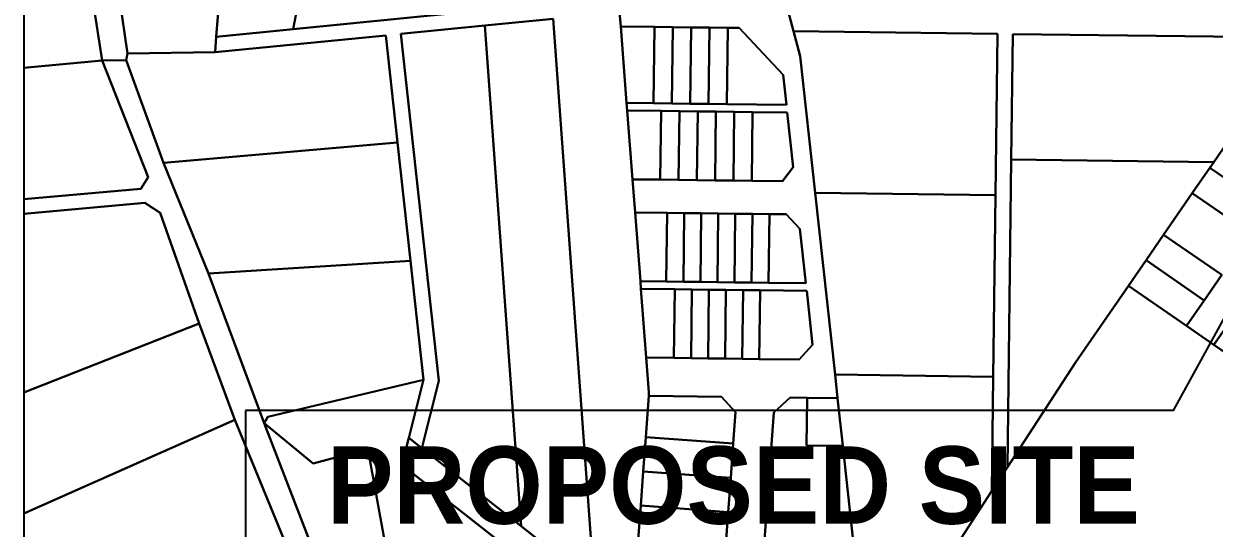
# Model space of a CAD drawing. Header units: inches. Extents: x 3562 to 70198, y -55726 to -1193.
# Drawn here: x 56198 to 60876, y -7153 to -5171 of the extents above; entities that cross this region are included whole.
import ezdxf

# ---------------------------------------------------------------- set-up
doc = ezdxf.new("R2010")
doc.units = ezdxf.units.IN
doc.header["$MEASUREMENT"] = 0
doc.layers.add('Locality Plan', color=7, linetype='Continuous')

# ---------------------------------------------------------------- blocks, each defined once
blk = doc.blocks.new('PD_912705')
at = {"layer": 'Locality Plan', "color": 7}
for p, q in [((59223, -5199.9), (58679.3, -3146.8)), ((58679.3, -3146.8), (59223, -5199.9)), ((57527.4, -3724.8), (57256.7, -5191.7)), ((57256.7, -5191.7), (57527.4, -3724.8)), ((56443.1, -4147.2), (56604.7, -5288.1)), ((56604.7, -5288.1), (56443.1, -4147.2)), ((57026.5, -4256.5), (56954.1, -5221.4)), ((56954.1, -5221.4), (57026.5, -4256.5)), ((56427.7, -4814.2), (56504.9, -5314.6)), ((56504.9, -5314.6), (56427.7, -4814.2)), ((57915.6, -5127), (57256.7, -5191.7)), ((57256.7, -5191.7), (57915.6, -5127)), ((58539, -5126.1), (58543.3, -5181.5)), ((58543.3, -5181.5), (58539, -5126.1)), ((57256.7, -5191.7), (56954.1, -5221.4)), ((56954.1, -5221.4), (57256.7, -5191.7)), ((57679.7, -5210.4), (58009.5, -5178)), ((58009.5, -5178), (57679.7, -5210.4)), ((58009.5, -5178), (58277.5, -5151.7)), ((58277.5, -5151.7), (58009.5, -5178)), ((58151.9, -7144.7), (58009.5, -5178)), ((58009.5, -5178), (58151.9, -7144.7)), ((58277.5, -5151.7), (58439.2, -7370.3)), ((58439.2, -7370.3), (58277.5, -5151.7)), ((58543.3, -5181.5), (58566.6, -5481.8)), ((58566.6, -5481.8), (58543.3, -5181.5)), ((58543.3, -5181.5), (58676.3, -5183.1)), ((58676.3, -5183.1), (58543.3, -5181.5)), ((58672.5, -5483.1), (58676.3, -5183.1)), ((58676.3, -5183.1), (58672.5, -5483.1)), ((58676.3, -5183.1), (58748.3, -5184)), ((58748.3, -5184), (58676.3, -5183.1)), ((58744.5, -5484), (58748.3, -5184)), ((58748.3, -5184), (58744.5, -5484)), ((58748.3, -5184), (58820.3, -5184.9)), ((58820.3, -5184.9), (58748.3, -5184)), ((58816.5, -5484.9), (58820.3, -5184.9)), ((58820.3, -5184.9), (58816.5, -5484.9)), ((58820.3, -5184.9), (58892.3, -5185.8)), ((58892.3, -5185.8), (58820.3, -5184.9)), ((58888.5, -5485.8), (58892.3, -5185.8)), ((58892.3, -5185.8), (58888.5, -5485.8)), ((58892.3, -5185.8), (58964.3, -5186.7)), ((58964.3, -5186.7), (58892.3, -5185.8)), ((58960.5, -5486.7), (58964.3, -5186.7)), ((58964.3, -5186.7), (58960.5, -5486.7)), ((58964.3, -5186.7), (59009.2, -5187.3)), ((59009.2, -5187.3), (58964.3, -5186.7)), ((59009.2, -5187.3), (59181.3, -5371)), ((59181.3, -5371), (59009.2, -5187.3)), ((57620, -5216.3), (56949.6, -5282.1)), ((56949.6, -5282.1), (57620, -5216.3)), ((56954.1, -5221.4), (56949.6, -5282.1)), ((56949.6, -5282.1), (56954.1, -5221.4)), ((57666.1, -5637.7), (57620, -5216.3)), ((57620, -5216.3), (57666.1, -5637.7)), ((57829, -6574.3), (57679.7, -5210.4)), ((57679.7, -5210.4), (57829, -6574.3)), ((60024.4, -5210.2), (59223, -5199.9)), ((59223, -5199.9), (60024.4, -5210.2)), ((59248.9, -5297.5), (59223, -5199.9)), ((59223, -5199.9), (59248.9, -5297.5)), ((60016.4, -5844.4), (60024.4, -5210.2)), ((60024.4, -5210.2), (60016.4, -5844.4)), ((60078.2, -5704.5), (60084.4, -5211)), ((60084.4, -5211), (60078.2, -5704.5)), ((60084.4, -5211), (61212.5, -5225.1)), ((61212.5, -5225.1), (60084.4, -5211)), ((56949.6, -5282.1), (56604.7, -5288.1)), ((56604.7, -5288.1), (56949.6, -5282.1)), ((56197.6, -5343.3), (56504.9, -5314.6)), ((56504.9, -5314.6), (56197.6, -5343.3)), ((56600.1, -5313.3), (56504.9, -5314.6)), ((56504.9, -5314.6), (56600.1, -5313.3)), ((56504.9, -5314.6), (56686.8, -5773.3)), ((56686.8, -5773.3), (56504.9, -5314.6)), ((56604.7, -5288.1), (56600.1, -5313.3)), ((56600.1, -5313.3), (56604.7, -5288.1)), ((56600.1, -5313.3), (56746, -5717.4)), ((56746, -5717.4), (56600.1, -5313.3)), ((59307.6, -5835.1), (59248.9, -5297.5)), ((59248.9, -5297.5), (59307.6, -5835.1)), ((59181.3, -5371), (59194.3, -5489.6)), ((59194.3, -5489.6), (59181.3, -5371)), ((58566.6, -5481.8), (58568.9, -5511.8)), ((58672.5, -5483.1), (58566.6, -5481.8)), ((58568.9, -5511.8), (58566.6, -5481.8)), ((58566.6, -5481.8), (58672.5, -5483.1)), ((58568.9, -5511.8), (58589.8, -5782.1)), ((58589.8, -5782.1), (58568.9, -5511.8)), ((58568.9, -5511.8), (58701.9, -5513.5)), ((58701.9, -5513.5), (58568.9, -5511.8)), ((58744.5, -5484), (58672.5, -5483.1)), ((58672.5, -5483.1), (58744.5, -5484)), ((58698.5, -5783.4), (58701.9, -5513.5)), ((58701.9, -5513.5), (58698.5, -5783.4)), ((58701.9, -5513.5), (58773.9, -5514.4)), ((58773.9, -5514.4), (58701.9, -5513.5)), ((58816.5, -5484.9), (58744.5, -5484)), ((58744.5, -5484), (58816.5, -5484.9)), ((58770.5, -5784.3), (58773.9, -5514.4)), ((58773.9, -5514.4), (58770.5, -5784.3)), ((58773.9, -5514.4), (58845.8, -5515.3)), ((58845.8, -5515.3), (58773.9, -5514.4)), ((58888.5, -5485.8), (58816.5, -5484.9)), ((58816.5, -5484.9), (58888.5, -5485.8)), ((58842.5, -5785.2), (58845.8, -5515.3)), ((58845.8, -5515.3), (58842.5, -5785.2)), ((58845.8, -5515.3), (58917.8, -5516.1)), ((58917.8, -5516.1), (58845.8, -5515.3)), ((58960.5, -5486.7), (58888.5, -5485.8)), ((58888.5, -5485.8), (58960.5, -5486.7)), ((58914.5, -5786.1), (58917.8, -5516.1)), ((58917.8, -5516.1), (58914.5, -5786.1)), ((58917.8, -5516.1), (58989.8, -5517)), ((58989.8, -5517), (58917.8, -5516.1)), ((59194.3, -5489.6), (58960.5, -5486.7)), ((58960.5, -5486.7), (59194.3, -5489.6)), ((58986.4, -5787), (58989.8, -5517)), ((58989.8, -5517), (58986.4, -5787)), ((58989.8, -5517), (59061.8, -5517.9)), ((59061.8, -5517.9), (58989.8, -5517)), ((59058.4, -5787.9), (59061.8, -5517.9)), ((59061.8, -5517.9), (59058.4, -5787.9)), ((59061.8, -5517.9), (59197.5, -5519.6)), ((59197.5, -5519.6), (59061.8, -5517.9)), ((59197.5, -5519.6), (59221, -5734.1)), ((59221, -5734.1), (59197.5, -5519.6)), ((56746, -5717.4), (57666.1, -5637.7)), ((57666.1, -5637.7), (56746, -5717.4)), ((57666.1, -5637.7), (57717, -6102.7)), ((57717, -6102.7), (57666.1, -5637.7)), ((60874.5, -5714.5), (60928.3, -5636.5)), ((60928.3, -5636.5), (60874.5, -5714.5)), ((60078.2, -5704.5), (60063, -6912.7)), ((60063, -6912.7), (60078.2, -5704.5)), ((60874.5, -5714.5), (60078.2, -5704.5)), ((60078.2, -5704.5), (60874.5, -5714.5)), ((56923.6, -6152.1), (56746, -5717.4)), ((56746, -5717.4), (56923.6, -6152.1)), ((59221, -5734.1), (59179, -5789.4)), ((59179, -5789.4), (59221, -5734.1)), ((60789.7, -5837.1), (60859, -5736.8)), ((60859, -5736.8), (60789.7, -5837.1)), ((60859, -5736.8), (60874.5, -5714.5)), ((60874.5, -5714.5), (60859, -5736.8)), ((60859, -5736.8), (61087.4, -5894.6)), ((61087.4, -5894.6), (60859, -5736.8)), ((56686.8, -5773.3), (56657.4, -5818.9)), ((56657.4, -5818.9), (56686.8, -5773.3)), ((58589.8, -5782.1), (58599.8, -5912.2)), ((58698.5, -5783.4), (58589.8, -5782.1)), ((58599.8, -5912.2), (58589.8, -5782.1)), ((58589.8, -5782.1), (58698.5, -5783.4)), ((58770.5, -5784.3), (58698.5, -5783.4)), ((58698.5, -5783.4), (58770.5, -5784.3)), ((58842.5, -5785.2), (58770.5, -5784.3)), ((58770.5, -5784.3), (58842.5, -5785.2)), ((58914.5, -5786.1), (58842.5, -5785.2)), ((58842.5, -5785.2), (58914.5, -5786.1)), ((58986.4, -5787), (58914.5, -5786.1)), ((58914.5, -5786.1), (58986.4, -5787)), ((59058.4, -5787.9), (58986.4, -5787)), ((58986.4, -5787), (59058.4, -5787.9)), ((59179, -5789.4), (59058.4, -5787.9)), ((59058.4, -5787.9), (59179, -5789.4)), ((56657.4, -5818.9), (56197.6, -5859.9)), ((56197.6, -5859.9), (56657.4, -5818.9)), ((59307.6, -5835.1), (60016.4, -5844.4)), ((59385.6, -6549.7), (59307.6, -5835.1)), ((60016.4, -5844.4), (59307.6, -5835.1)), ((59307.6, -5835.1), (59385.6, -6549.7)), ((60016.4, -5844.4), (60007.5, -6557.9)), ((60007.5, -6557.9), (60016.4, -5844.4)), ((60789.7, -5837.1), (60677.1, -6000.1)), ((60677.1, -6000.1), (60789.7, -5837.1)), ((61018.1, -5994.9), (60789.7, -5837.1)), ((60789.7, -5837.1), (61018.1, -5994.9)), ((56197.6, -5918), (56673.2, -5873.8)), ((56673.2, -5873.8), (56197.6, -5918)), ((56673.2, -5873.8), (56733.8, -5913.1)), ((56733.8, -5913.1), (56673.2, -5873.8)), ((56733.8, -5913.1), (56886.4, -6348.2)), ((56886.4, -6348.2), (56733.8, -5913.1)), ((58599.8, -5912.2), (58620.7, -6182.5)), ((58620.7, -6182.5), (58599.8, -5912.2)), ((58599.8, -5912.2), (58725.8, -5913.8)), ((58725.8, -5913.8), (58599.8, -5912.2)), ((58722.5, -6183.8), (58725.8, -5913.8)), ((58725.8, -5913.8), (58722.5, -6183.8)), ((58725.8, -5913.8), (58792.8, -5914.6)), ((58792.8, -5914.6), (58725.8, -5913.8)), ((58789.5, -6184.6), (58792.8, -5914.6)), ((58792.8, -5914.6), (58789.5, -6184.6)), ((58792.8, -5914.6), (58859.8, -5915.4)), ((58859.8, -5915.4), (58792.8, -5914.6)), ((58856.5, -6185.4), (58859.8, -5915.4)), ((58859.8, -5915.4), (58856.5, -6185.4)), ((58859.8, -5915.4), (58926.8, -5916.3)), ((58926.8, -5916.3), (58859.8, -5915.4)), ((58923.4, -6186.2), (58926.8, -5916.3)), ((58926.8, -5916.3), (58923.4, -6186.2)), ((58926.8, -5916.3), (58993.7, -5917.1)), ((58993.7, -5917.1), (58926.8, -5916.3)), ((58990.4, -6187.1), (58993.7, -5917.1)), ((58993.7, -5917.1), (58990.4, -6187.1)), ((58993.7, -5917.1), (59060.7, -5917.9)), ((59060.7, -5917.9), (58993.7, -5917.1)), ((59057.4, -6187.9), (59060.7, -5917.9)), ((59060.7, -5917.9), (59057.4, -6187.9)), ((59060.7, -5917.9), (59127.7, -5918.8)), ((59127.7, -5918.8), (59060.7, -5917.9)), ((59124.4, -6188.7), (59127.7, -5918.8)), ((59127.7, -5918.8), (59124.4, -6188.7)), ((59127.7, -5918.8), (59193.2, -5919.6)), ((59193.2, -5919.6), (59127.7, -5918.8)), ((59193.2, -5919.6), (59247.4, -5976)), ((59247.4, -5976), (59193.2, -5919.6)), ((59247.4, -5976), (59270.9, -6190.5)), ((59270.9, -6190.5), (59247.4, -5976)), ((60677.1, -6000.1), (60607.9, -6100.4)), ((60607.9, -6100.4), (60677.1, -6000.1)), ((60677.1, -6000.1), (60905.5, -6157.9)), ((60905.5, -6157.9), (60677.1, -6000.1)), ((56923.6, -6152.1), (57717, -6102.7)), ((57717, -6102.7), (56923.6, -6152.1)), ((57717, -6102.7), (57768.2, -6570.1)), ((57768.2, -6570.1), (57717, -6102.7)), ((60607.9, -6100.4), (60538.6, -6200.7)), ((60538.6, -6200.7), (60607.9, -6100.4)), ((60607.9, -6100.4), (60836.3, -6258.2)), ((60836.3, -6258.2), (60607.9, -6100.4)), ((57142.5, -6740.9), (56923.6, -6152.1)), ((56923.6, -6152.1), (57142.5, -6740.9)), ((60836.3, -6258.2), (60905.5, -6157.9)), ((60905.5, -6157.9), (60836.3, -6258.2)), ((58620.7, -6182.5), (58623.1, -6212.5)), ((58722.5, -6183.8), (58620.7, -6182.5)), ((58623.1, -6212.5), (58620.7, -6182.5)), ((58620.7, -6182.5), (58722.5, -6183.8)), ((58623.1, -6212.5), (58644, -6482.8)), ((58644, -6482.8), (58623.1, -6212.5)), ((58623.1, -6212.5), (58756, -6214.2)), ((58756, -6214.2), (58623.1, -6212.5)), ((58789.5, -6184.6), (58722.5, -6183.8)), ((58722.5, -6183.8), (58789.5, -6184.6)), ((58752.7, -6484.1), (58756, -6214.2)), ((58756, -6214.2), (58752.7, -6484.1)), ((58756, -6214.2), (58823, -6215)), ((58823, -6215), (58756, -6214.2)), ((58856.5, -6185.4), (58789.5, -6184.6)), ((58789.5, -6184.6), (58856.5, -6185.4)), ((58819.7, -6485), (58823, -6215)), ((58823, -6215), (58819.7, -6485)), ((58823, -6215), (58890, -6215.8)), ((58890, -6215.8), (58823, -6215)), ((58923.4, -6186.2), (58856.5, -6185.4)), ((58856.5, -6185.4), (58923.4, -6186.2)), ((58886.7, -6485.8), (58890, -6215.8)), ((58890, -6215.8), (58886.7, -6485.8)), ((58890, -6215.8), (58957, -6216.7)), ((58957, -6216.7), (58890, -6215.8)), ((58990.4, -6187.1), (58923.4, -6186.2)), ((58923.4, -6186.2), (58990.4, -6187.1)), ((58953.7, -6486.6), (58957, -6216.7)), ((58957, -6216.7), (58953.7, -6486.6)), ((58957, -6216.7), (59024, -6217.5)), ((59024, -6217.5), (58957, -6216.7)), ((59057.4, -6187.9), (58990.4, -6187.1)), ((58990.4, -6187.1), (59057.4, -6187.9)), ((59020.7, -6487.4), (59024, -6217.5)), ((59024, -6217.5), (59020.7, -6487.4)), ((59024, -6217.5), (59091, -6218.3)), ((59091, -6218.3), (59024, -6217.5)), ((59124.4, -6188.7), (59057.4, -6187.9)), ((59057.4, -6187.9), (59124.4, -6188.7)), ((59087.7, -6488.3), (59091, -6218.3)), ((59091, -6218.3), (59087.7, -6488.3)), ((59091, -6218.3), (59274.2, -6220.6)), ((59274.2, -6220.6), (59091, -6218.3)), ((59270.9, -6190.5), (59124.4, -6188.7)), ((59124.4, -6188.7), (59270.9, -6190.5)), ((59274.2, -6220.6), (59297.3, -6432.4)), ((59297.3, -6432.4), (59274.2, -6220.6)), ((60330.2, -6502.4), (60538.6, -6200.7)), ((60538.6, -6200.7), (60330.2, -6502.4)), ((60538.6, -6200.7), (60767, -6358.5)), ((60767, -6358.5), (60538.6, -6200.7)), ((60767, -6358.5), (60836.3, -6258.2)), ((60836.3, -6258.2), (60767, -6358.5)), ((60873.9, -6432.4), (61015.3, -6227.7)), ((61015.3, -6227.7), (60873.9, -6432.4)), ((56886.4, -6348.2), (56197.6, -6620.4)), ((56197.6, -6620.4), (56886.4, -6348.2)), ((56886.4, -6348.2), (57027.1, -6727.4)), ((57027.1, -6727.4), (56886.4, -6348.2)), ((60767, -6358.5), (60873.9, -6432.4)), ((60873.9, -6432.4), (60767, -6358.5)), ((59297.3, -6432.4), (59244.9, -6490.2)), ((59244.9, -6490.2), (59297.3, -6432.4)), ((61019.4, -6532.8), (60873.9, -6432.4)), ((60873.9, -6432.4), (61019.4, -6532.8)), ((58644, -6482.8), (58654.4, -6618.3)), ((58752.7, -6484.1), (58644, -6482.8)), ((58654.4, -6618.3), (58644, -6482.8)), ((58644, -6482.8), (58752.7, -6484.1)), ((58819.7, -6485), (58752.7, -6484.1)), ((58752.7, -6484.1), (58819.7, -6485)), ((58886.7, -6485.8), (58819.7, -6485)), ((58819.7, -6485), (58886.7, -6485.8)), ((58953.7, -6486.6), (58886.7, -6485.8)), ((58886.7, -6485.8), (58953.7, -6486.6)), ((59020.7, -6487.4), (58953.7, -6486.6)), ((58953.7, -6486.6), (59020.7, -6487.4)), ((59087.7, -6488.3), (59020.7, -6487.4)), ((59020.7, -6487.4), (59087.7, -6488.3)), ((59244.9, -6490.2), (59087.7, -6488.3)), ((59087.7, -6488.3), (59244.9, -6490.2)), ((60063, -6912.7), (60330.2, -6502.4)), ((60330.2, -6502.4), (60063, -6912.7)), ((57768.2, -6570.1), (57157.2, -6715.6)), ((57157.2, -6715.6), (57768.2, -6570.1)), ((57710.6, -6798.3), (57768.2, -6570.1)), ((57768.2, -6570.1), (57710.6, -6798.3)), ((57762.3, -6838.9), (57829, -6574.3)), ((57829, -6574.3), (57762.3, -6838.9)), ((59385.6, -6549.7), (60007.5, -6557.9)), ((59395.7, -6642.1), (59385.6, -6549.7)), ((60007.5, -6557.9), (59385.6, -6549.7)), ((59385.6, -6549.7), (59395.7, -6642.1)), ((60007.5, -6557.9), (60001.8, -7006.6)), ((60001.8, -7006.6), (60007.5, -6557.9)), ((58653.4, -6632.9), (58641.5, -6795.3)), ((58641.5, -6795.3), (58653.4, -6632.9)), ((58654.4, -6618.3), (58653.4, -6632.9)), ((58653.4, -6632.9), (58654.4, -6618.3)), ((58653.4, -6632.9), (58939.2, -6636.5)), ((58939.2, -6636.5), (58653.4, -6632.9)), ((58939.2, -6636.5), (58994.6, -6696.8)), ((58994.6, -6696.8), (58939.2, -6636.5)), ((59144.9, -6698.6), (59208.9, -6639.8)), ((59208.9, -6639.8), (59144.9, -6698.6)), ((59208.9, -6639.8), (59276, -6640.6)), ((59276, -6640.6), (59208.9, -6639.8)), ((59273.8, -6827.6), (59276, -6640.6)), ((59276, -6640.6), (59273.8, -6827.6)), ((59276, -6640.6), (59395.7, -6642.1)), ((59395.7, -6642.1), (59276, -6640.6)), ((59416.2, -6829.4), (59395.7, -6642.1)), ((59395.7, -6642.1), (59416.2, -6829.4)), ((56197.6, -7095.7), (57027.1, -6727.4)), ((57027.1, -6727.4), (56197.6, -7095.7)), ((57027.1, -6727.4), (57260.8, -7295.9)), ((57260.8, -7295.9), (57027.1, -6727.4)), ((57157.2, -6715.6), (57142.5, -6740.9)), ((57142.5, -6740.9), (57157.2, -6715.6)), ((58994.6, -6696.8), (58985.6, -6820.4)), ((58985.6, -6820.4), (58994.6, -6696.8)), ((59107, -7217.3), (59144.9, -6698.6)), ((59144.9, -6698.6), (59107, -7217.3)), ((57517.3, -7713.7), (57142.5, -6740.9)), ((57142.5, -6740.9), (57335.1, -6898.7)), ((57142.5, -6740.9), (57517.3, -7713.7)), ((57335.1, -6898.7), (57142.5, -6740.9)), ((57683.8, -6904.5), (57710.6, -6798.3)), ((57710.6, -6798.3), (57683.8, -6904.5)), ((57710.6, -6798.3), (57762.3, -6838.9)), ((57762.3, -6838.9), (57710.6, -6798.3)), ((58641.5, -6795.3), (58631.7, -6930)), ((58631.7, -6930), (58641.5, -6795.3)), ((58641.5, -6795.3), (58985.6, -6820.4)), ((58985.6, -6820.4), (58641.5, -6795.3)), ((58985.6, -6820.4), (58975.8, -6955.1)), ((58975.8, -6955.1), (58985.6, -6820.4)), ((59416.2, -6829.4), (59273.8, -6827.6)), ((59273.8, -6827.6), (59416.2, -6829.4)), ((59501.9, -7614), (59416.2, -6829.4)), ((59416.2, -6829.4), (59501.9, -7614)), ((57335.1, -6898.7), (57549.6, -6840.7)), ((57549.6, -6840.7), (57335.1, -6898.7)), ((57549.6, -6840.7), (57615, -7200.8)), ((57615, -7200.8), (57549.6, -6840.7)), ((58151.9, -7144.7), (57762.3, -6838.9)), ((57762.3, -6838.9), (58151.9, -7144.7)), ((58582.2, -7609.6), (57683.8, -6904.5)), ((57683.8, -6904.5), (58582.2, -7609.6)), ((60063, -6912.7), (60001.8, -7006.6)), ((60001.8, -7006.6), (60063, -6912.7)), ((58631.7, -6930), (58621.9, -7064.6)), ((58621.9, -7064.6), (58631.7, -6930)), ((58631.7, -6930), (58975.8, -6955.1)), ((58975.8, -6955.1), (58631.7, -6930)), ((58975.8, -6955.1), (58966, -7089.7)), ((58966, -7089.7), (58975.8, -6955.1)), ((60001.8, -7006.6), (59605.2, -7615.9)), ((59605.2, -7615.9), (60001.8, -7006.6)), ((58621.9, -7064.6), (58612.1, -7199.2)), ((58612.1, -7199.2), (58621.9, -7064.6)), ((58621.9, -7064.6), (58966, -7089.7)), ((58966, -7089.7), (58621.9, -7064.6)), ((58966, -7089.7), (58956.6, -7217.9)), ((58956.6, -7217.9), (58966, -7089.7)), ((58439.2, -7370.3), (58151.9, -7144.7)), ((58151.9, -7144.7), (58439.2, -7370.3))]:
    blk.add_line(p, q, dxfattribs=at)
blk = doc.blocks.new('PD_912706')
at = {"layer": 'Locality Plan', "color": 7}
blk.add_lwpolyline([(57068.4, -6691.2), (57068.4, -7691.1), (61168, -7691.1), (61168, -7050.5), (61895.4, -4540.9), (60714.4, -6691.2), (57068.4, -6691.2)], dxfattribs=at)
at = {"layer": 'Locality Plan', "color": 7, "insert": (57389.6, -6831.7), "char_height": 304.271, "width": 3457.222, "attachment_point": 1}
blk.add_mtext('\\pxsm0.83;\\fHelvetica|b1|i0|c0|p304.2708;\\W0.92;PROPOSED SITE\\PLOT 2697', dxfattribs=at)

msp = doc.modelspace()

# ---------------------------------------------------------------- linework, layer by layer
at = {"layer": 'Locality Plan', "color": 7}
msp.add_line((56197.6, -1821.3), (56197.6, -16720), dxfattribs=at)

# ---------------------------------------------------------------- block references
at = {"layer": 'Locality Plan'}
for name in ['PD_912705', 'PD_912706']:
    msp.add_blockref(name, (0, 0), dxfattribs=at)

doc.saveas('drawing.dxf')
